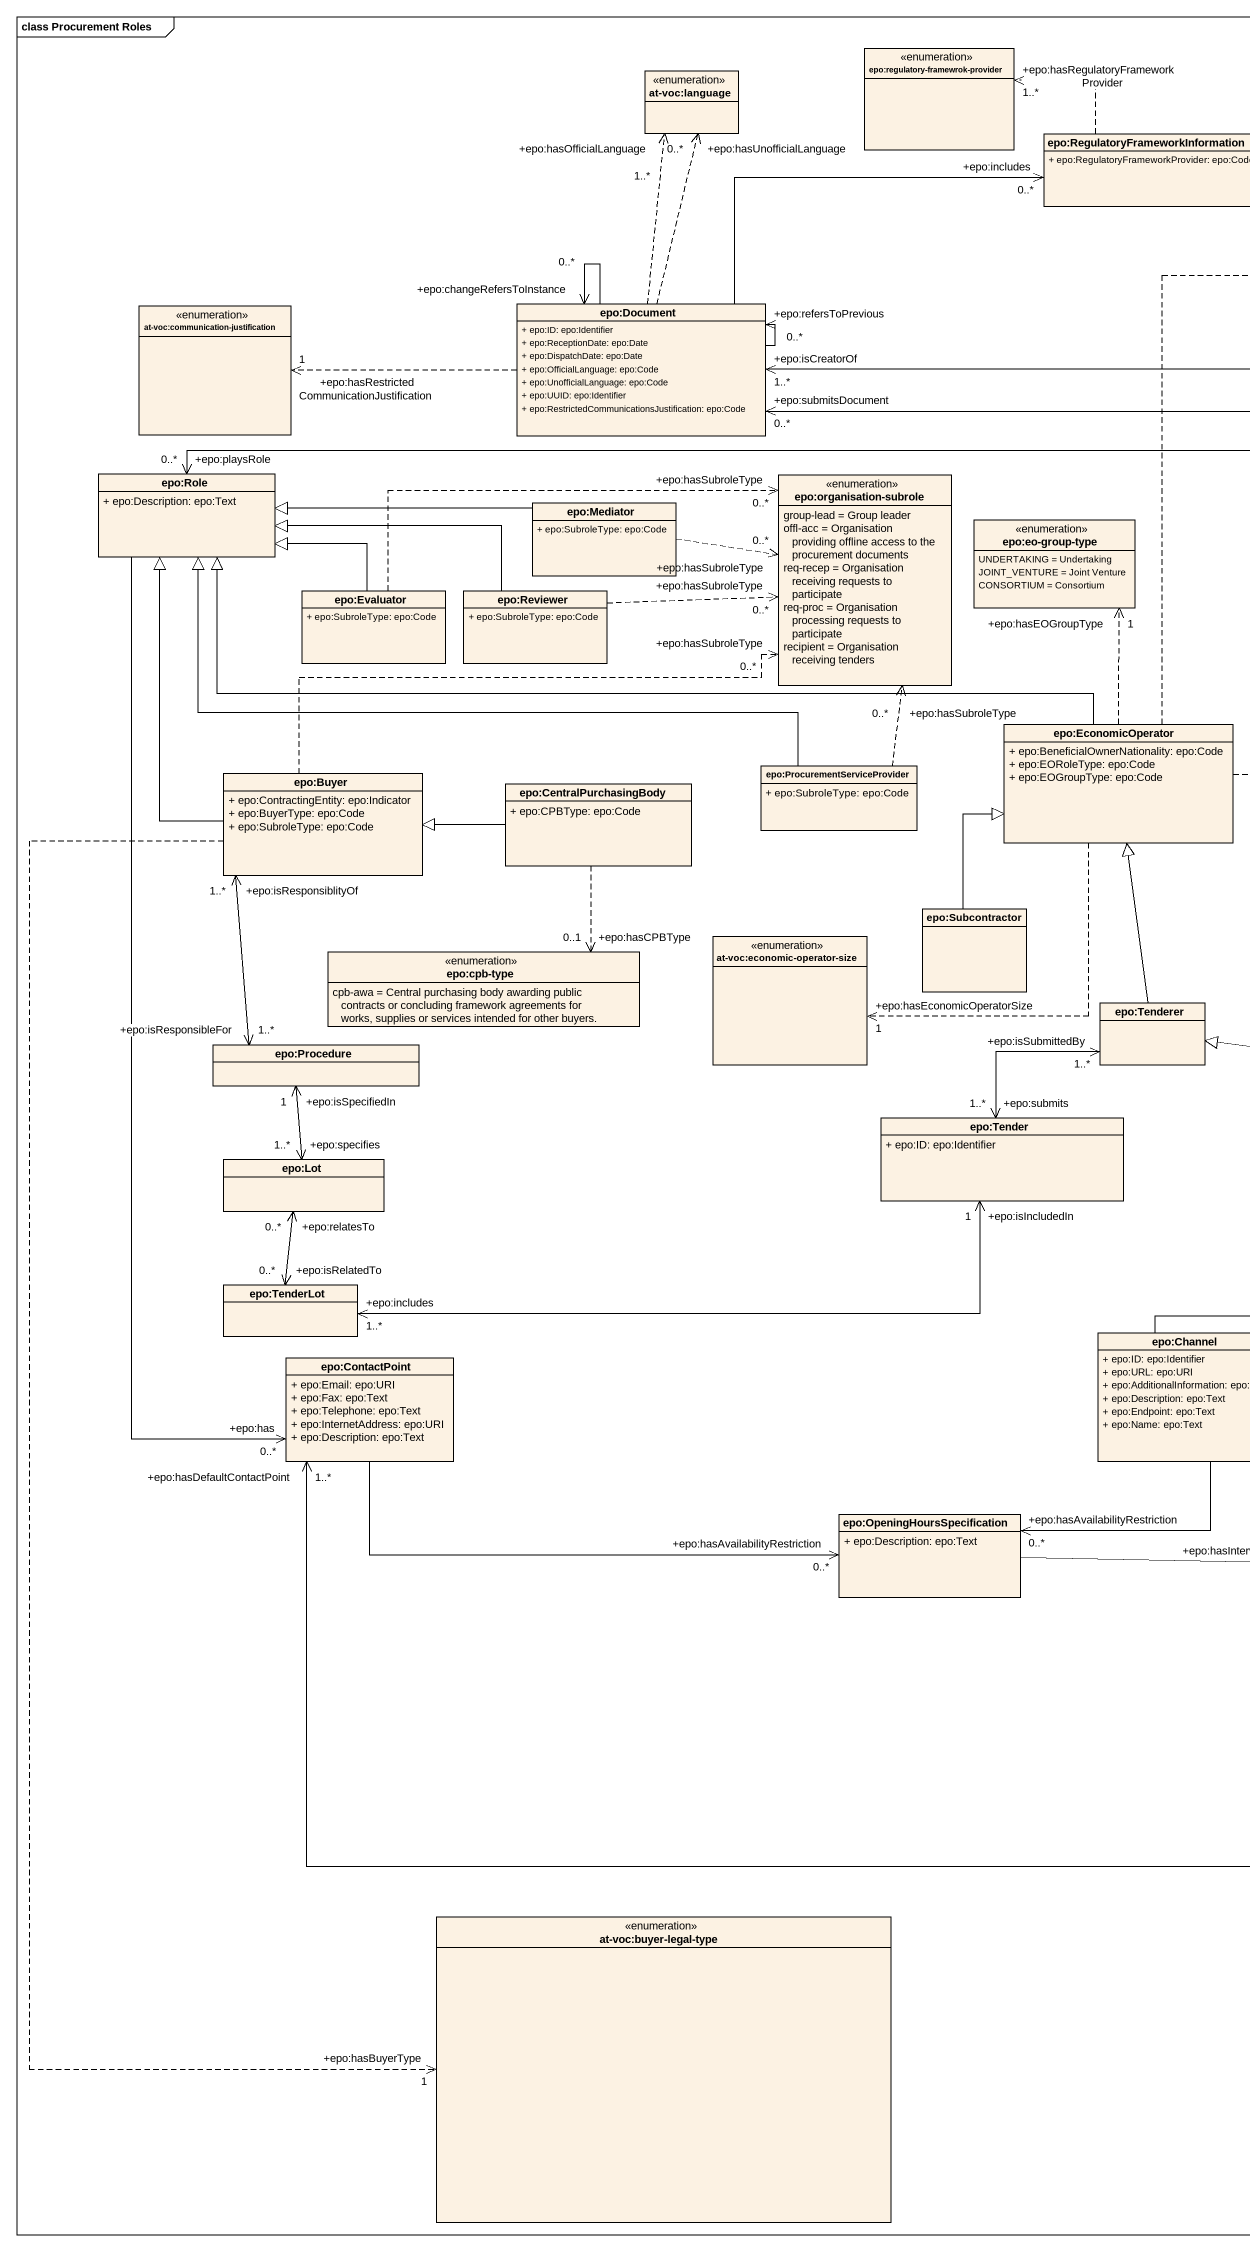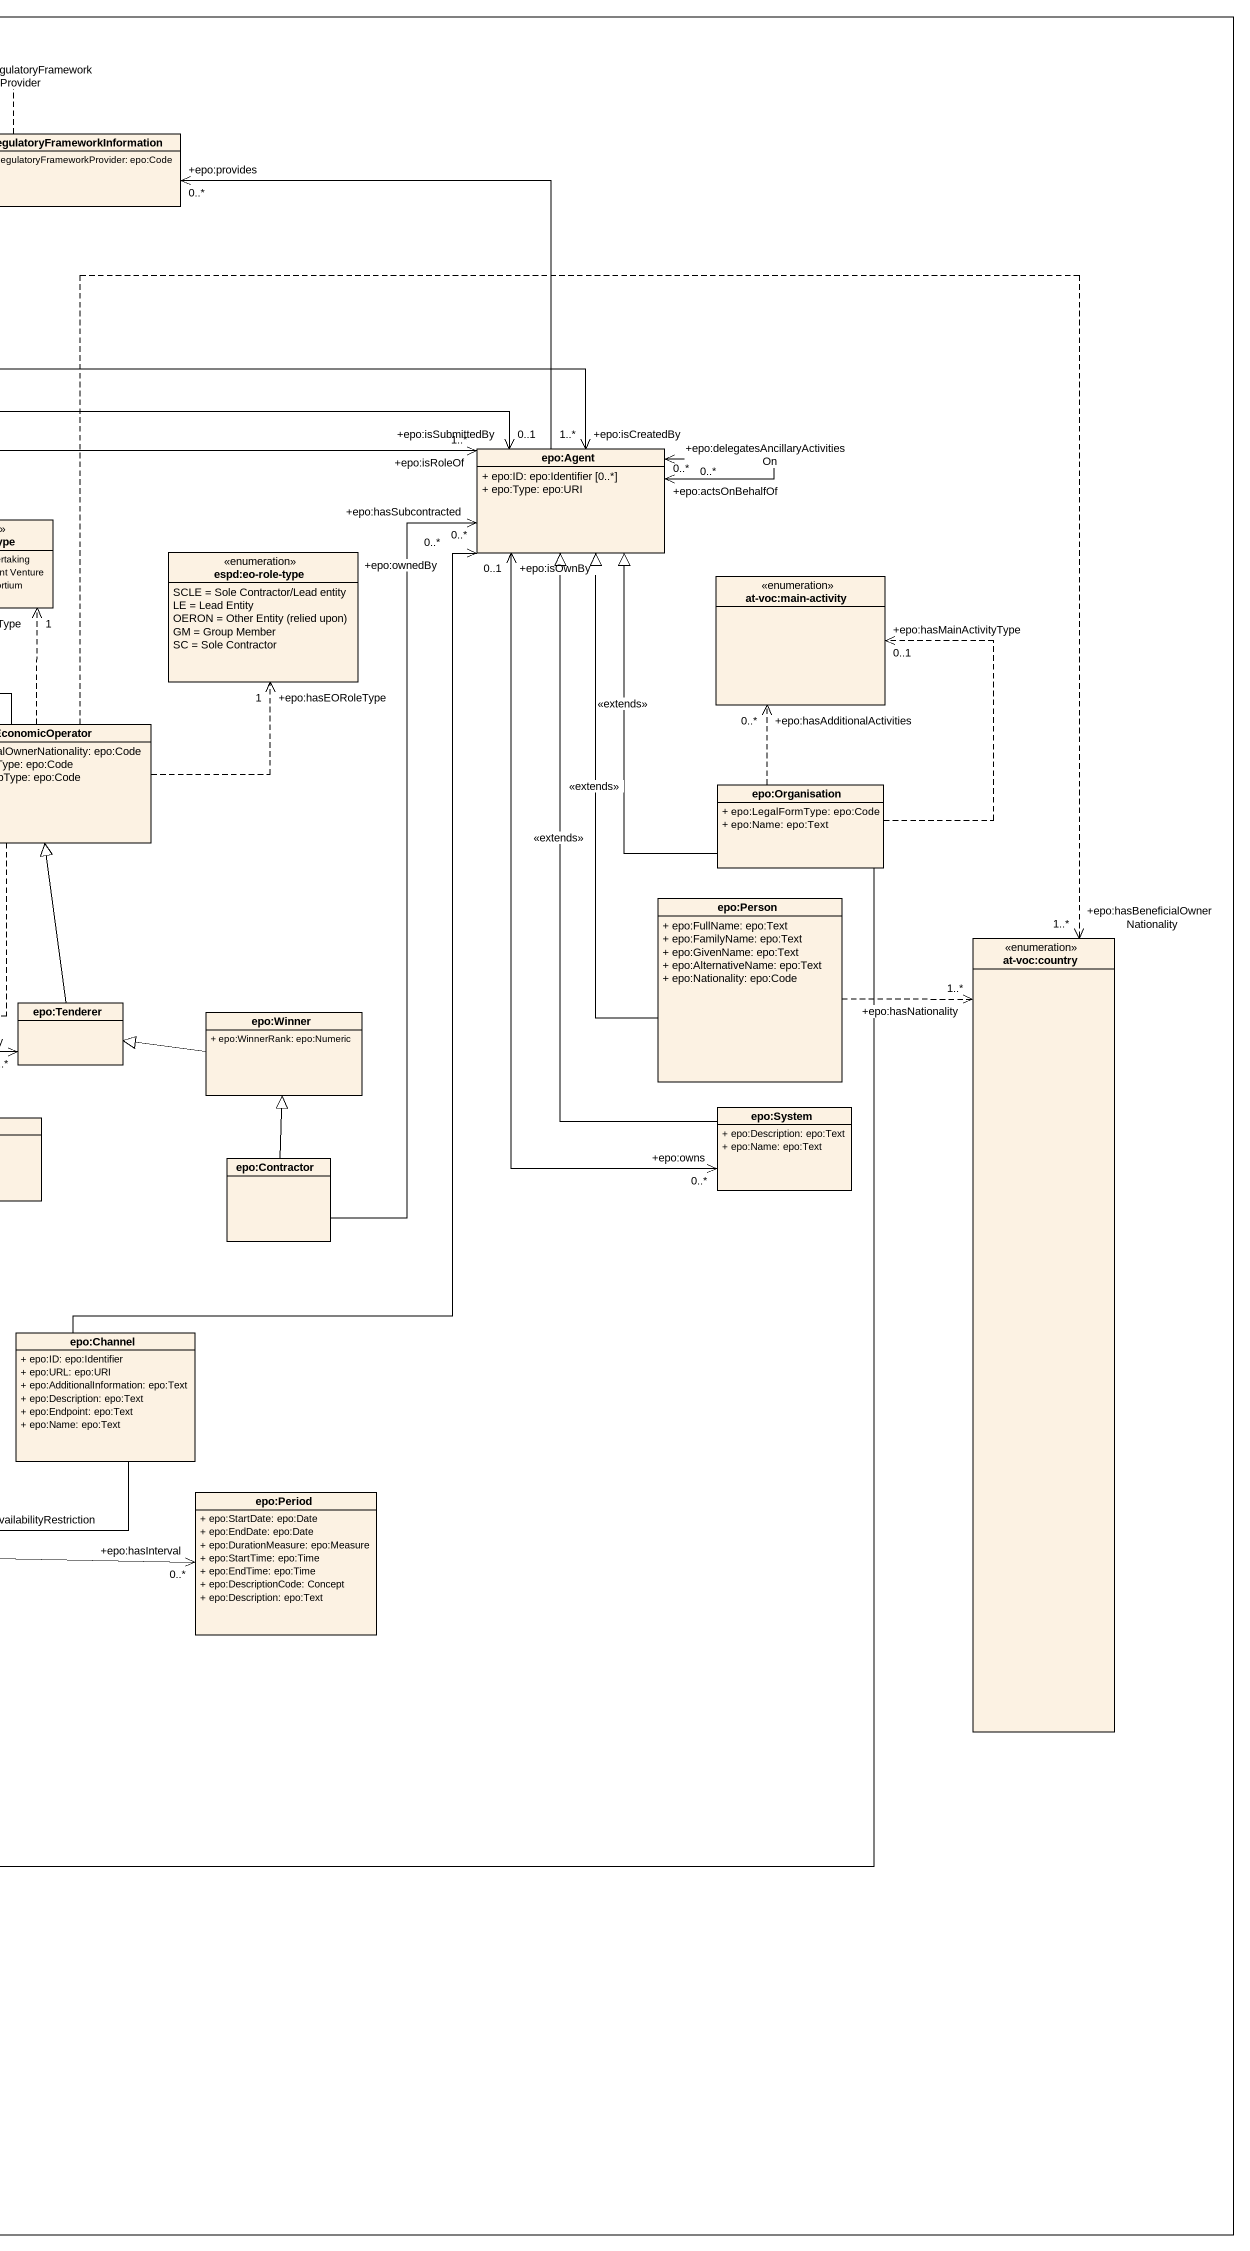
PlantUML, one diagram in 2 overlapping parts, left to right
@startuml
mainframe class Procurement Roles
hide circle
hide empty members
skinparam classAttributeIconSize 0
enum "epo:regulatory-framewrok-provider" as epo_regulatory_framewrok
enum "at-voc:language" as at_voc_language
class "epo:RegulatoryFrameworkInformation" as epo_RegulatoryFrameworkInfor {
  + epo:RegulatoryFrameworkProvider: epo:Code
}
enum "at-voc:communication-justification" as at_voc_communication
class "epo:Document" as epo_Document {
  + epo:ID: epo:Identifier
  + epo:ReceptionDate: epo:Date
  + epo:DispatchDate: epo:Date
  + epo:OfficialLanguage: epo:Code
  + epo:UnofficialLanguage: epo:Code
  + epo:UUID: epo:Identifier
  + epo:RestrictedCommunicationsJustification: epo:Code
}
class "epo:Role" as epo_Role {
  + epo:Description: epo:Text
}
enum "epo:organisation-subrole" as epo_organisation_subrole {
  group-lead = Group leader
  offl-acc = Organisation providing offline access to the procurement documents
  req-recep = Organisation receiving requests to participate
  req-proc = Organisation processing requests to participate
  recipient = Organisation receiving tenders
}
class "epo:Agent" as epo_Agent {
  + epo:ID: epo:Identifier [0..*]
  + epo:Type: epo:URI
}
class "epo:Mediator" as epo_Mediator {
  + epo:SubroleType: epo:Code
}
enum "epo:eo-group-type" as epo_eo_group_type {
  UNDERTAKING = Undertaking
  JOINT_VENTURE = Joint Venture
  CONSORTIUM = Consortium
}
enum "espd:eo-role-type" as espd_eo_role_type {
  SCLE = Sole Contractor/Lead entity
  LE = Lead Entity
  {field} OERON = Other Entity (relied upon)
  GM = Group Member
  SC = Sole Contractor
}
class "epo:Evaluator" as epo_Evaluator {
  + epo:SubroleType: epo:Code
}
class "epo:Reviewer" as epo_Reviewer {
  + epo:SubroleType: epo:Code
}
enum "at-voc:main-activity" as at_voc_main_activity
class "epo:EconomicOperator" as epo_EconomicOperator {
  + epo:BeneficialOwnerNationality: epo:Code
  + epo:EORoleType: epo:Code
  + epo:EOGroupType: epo:Code
}
class "epo:Buyer" as epo_Buyer {
  + epo:ContractingEntity: epo:Indicator
  + epo:BuyerType: epo:Code
  + epo:SubroleType: epo:Code
}
class "epo:CentralPurchasingBody" as epo_CentralPurchasingBody {
  + epo:CPBType: epo:Code
}
class "epo:ProcurementServiceProvider" as epo_ProcurementServiceProvid {
  + epo:SubroleType: epo:Code
}
class "epo:Organisation" as epo_Organisation {
  + epo:LegalFormType: epo:Code
  + epo:Name: epo:Text
}
class "epo:Person" as epo_Person {
  + epo:FullName: epo:Text
  + epo:FamilyName: epo:Text
  + epo:GivenName: epo:Text
  + epo:AlternativeName: epo:Text
  + epo:Nationality: epo:Code
}
enum "at-voc:economic-operator-size" as at_voc_economic_operator
class "epo:Subcontractor" as epo_Subcontractor
enum "at-voc:country" as at_voc_country
enum "epo:cpb-type" as epo_cpb_type {
  cpb-awa = Central purchasing body awarding public contracts or concluding framework agreements for works, supplies or services intended for other buyers.
}
class "epo:Tenderer" as epo_Tenderer
class "epo:Winner" as epo_Winner {
  + epo:WinnerRank: epo:Numeric
}
class "epo:Procedure" as epo_Procedure
class "epo:Tender" as epo_Tender {
  + epo:ID: epo:Identifier
}
class "epo:System" as epo_System {
  + epo:Description: epo:Text
  + epo:Name: epo:Text
}
class "epo:Lot" as epo_Lot
class "epo:Contractor" as epo_Contractor
class "epo:TenderLot" as epo_TenderLot
class "epo:ContactPoint" as epo_ContactPoint {
  + epo:Email: epo:URI
  + epo:Fax: epo:Text
  + epo:Telephone: epo:Text
  + epo:InternetAddress: epo:URI
  + epo:Description: epo:Text
}
class "epo:Channel" as epo_Channel {
  + epo:ID: epo:Identifier
  + epo:URL: epo:URI
  + epo:AdditionalInformation: epo:Text
  + epo:Description: epo:Text
  + epo:Endpoint: epo:Text
  + epo:Name: epo:Text
}
class "epo:Period" as epo_Period {
  + epo:StartDate: epo:Date
  + epo:EndDate: epo:Date
  + epo:DurationMeasure: epo:Measure
  + epo:StartTime: epo:Time
  + epo:EndTime: epo:Time
  + epo:DescriptionCode: Concept
  + epo:Description: epo:Text
}
class "epo:OpeningHoursSpecification" as epo_OpeningHoursSpecificatio {
  + epo:Description: epo:Text
}
enum "at-voc:buyer-legal-type" as at_voc_buyer_legal_type
epo_RegulatoryFrameworkInfor .left.> "+epo:hasRegulatoryFrameworkProvider\n1..*" epo_regulatory_framewrok
epo_Document .up.> "+epo:hasUnofficialLanguage\n0..*" at_voc_language
epo_Document .up.> "+epo:hasOfficialLanguage\n1..*" at_voc_language
epo_Document -right-> "+epo:includes\n0..*" epo_RegulatoryFrameworkInfor
epo_Document .left.> "+epo:hasRestrictedCommunicationJustification\n1" at_voc_communication
epo_Document --> "+epo:refersToPrevious\n0..*" epo_Document
epo_Document --> "+epo:changeRefersToInstance\n0..*" epo_Document
epo_Document "+epo:submitsDocument\n0..*" <-right-> "+epo:isSubmittedBy\n0..1" epo_Agent
epo_Role --> "+epo:has\n0..*" epo_ContactPoint
epo_Agent -up-> "+epo:provides\n0..*" epo_RegulatoryFrameworkInfor
epo_Agent "+epo:isCreatedBy\n1..*" <-left-> "+epo:isCreatorOf\n1..*" epo_Document
epo_Agent "+epo:isRoleOf\n1..*" <-left-> "+epo:playsRole\n0..*" epo_Role
epo_Agent "+epo:actsOnBehalfOf\n0..*" <--> "+epo:delegatesAncillaryActivitiesOn\n0..*" epo_Agent
epo_Mediator -left-|> epo_Role
epo_Mediator .right.> "+epo:hasSubroleType\n0..*" epo_organisation_subrole
epo_Evaluator -left-|> epo_Role
epo_Evaluator .right.> "+epo:hasSubroleType\n0..*" epo_organisation_subrole
epo_Reviewer -left-|> epo_Role
epo_Reviewer .right.> "+epo:hasSubroleType\n0..*" epo_organisation_subrole
epo_EconomicOperator -left-|> epo_Role
epo_EconomicOperator .up.> "+epo:hasEOGroupType\n1" epo_eo_group_type
epo_EconomicOperator .up.> "+epo:hasEORoleType\n1" espd_eo_role_type
epo_EconomicOperator ..> "+epo:hasEconomicOperatorSize\n1" at_voc_economic_operator
epo_EconomicOperator .right.> "+epo:hasBeneficialOwnerNationality\n1..*" at_voc_country
epo_Buyer -up-|> epo_Role
epo_Buyer .right.> "+epo:hasSubroleType\n0..*" epo_organisation_subrole
epo_Buyer ..> "+epo:hasBuyerType\n1" at_voc_buyer_legal_type
epo_CentralPurchasingBody -left-|> epo_Buyer
epo_CentralPurchasingBody ..> "+epo:hasCPBType\n0..1" epo_cpb_type
epo_ProcurementServiceProvid -left-|> epo_Role
epo_ProcurementServiceProvid .up.> "+epo:hasSubroleType\n0..*" epo_organisation_subrole
epo_Organisation -up-|> epo_Agent : <<extends>>
epo_Organisation .up.> "+epo:hasAdditionalActivities\n0..*" at_voc_main_activity
epo_Organisation .up.> "+epo:hasMainActivityType\n0..1" at_voc_main_activity
epo_Organisation -left-> "+epo:hasDefaultContactPoint\n1..*" epo_ContactPoint
epo_Person -up-|> epo_Agent : <<extends>>
epo_Person ..> "+epo:hasNationality\n1..*" at_voc_country
epo_Subcontractor -up-|> epo_EconomicOperator
epo_Tenderer -up-|> epo_EconomicOperator
epo_Tenderer "+epo:isSubmittedBy\n1..*" <--> "+epo:submits\n1..*" epo_Tender
epo_Winner -left-|> epo_Tenderer
epo_Procedure "+epo:isResponsibleFor\n1..*" <-up-> "+epo:isResponsiblityOf\n1..*" epo_Buyer
epo_Procedure "+epo:isSpecifiedIn\n1" <--> "+epo:specifies\n1..*" epo_Lot
epo_Tender "+epo:isIncludedIn\n1" <-left-> "+epo:includes\n1..*" epo_TenderLot
epo_System "+epo:owns\n0..*" <-up-> "+epo:isOwnBy\n0..1" epo_Agent
epo_System -up-|> epo_Agent : <<extends>>
epo_Contractor -up-> "+epo:hasSubcontracted\n0..*" epo_Agent
epo_Contractor -up-|> epo_Winner
epo_TenderLot "+epo:isRelatedTo\n0..*" <-up-> "+epo:relatesTo\n0..*" epo_Lot
epo_ContactPoint -right-> "+epo:hasAvailabilityRestriction\n0..*" epo_OpeningHoursSpecificatio
epo_Channel -up-> "+epo:ownedBy\n0..*" epo_Agent
epo_Channel --> "+epo:hasAvailabilityRestriction\n0..*" epo_OpeningHoursSpecificatio
epo_OpeningHoursSpecificatio -right-> "+epo:hasInterval\n0..*" epo_Period
@enduml
